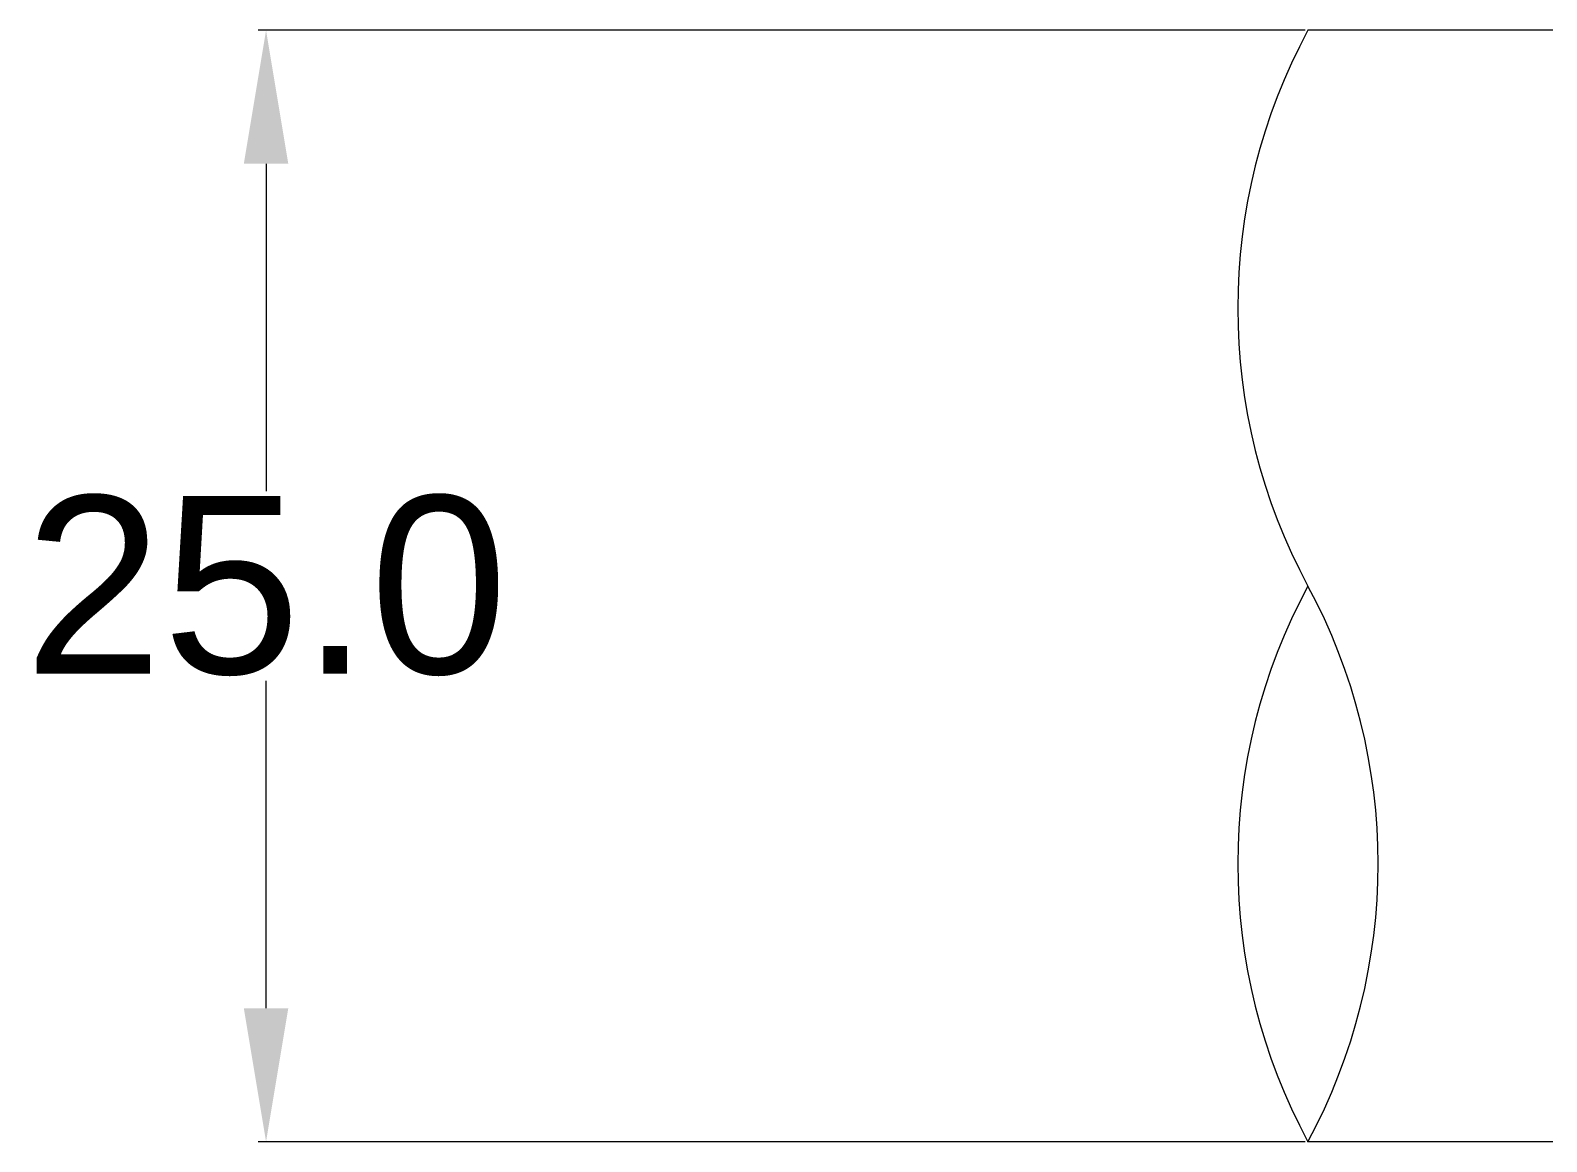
# Model space of a CAD drawing. Header units: millimetres. Extents: x 372 to 874, y 279 to 514.
# Drawn here: x 371.73 to 405.83, y 413 to 438 of the extents above; entities that cross this region are included whole.
import ezdxf

# ---------------------------------------------------------------- set-up
doc = ezdxf.new("R2010")
doc.units = ezdxf.units.MM
doc.header["$MEASUREMENT"] = 0
doc.styles.get("Standard").update_dxf_attribs({"font": 'arial.ttf', "height": 4})
doc.dimstyles.get("Standard").update_dxf_attribs({"dimtxt": 0.18, "dimasz": 3, "dimexe": 0.18, "dimexo": 0.0625, "dimgap": 0.09, "dimtad": 0, "dimtih": 1, "dimtoh": 1, "dimdec": 1, "dimzin": 0, "dimdsep": 46, "dimtxsty": 'Standard', "dimcen": 0.09, "dimadec": 0, "dimazin": 0, "dimtfac": 1, "dimtdec": 1, "dimtofl": 0, "dimtmove": 0, "dimatfit": 3, "dimfxl": 1, "dimtolj": 1, "dimtzin": 0, "dimarcsym": 0})

# ---------------------------------------------------------------- blocks, each defined once
blk = doc.blocks.new('*D5')
at = {"color": 0, "lineweight": -2, "transparency": 16777216}
for p, q in [((400.402, 437.996), (376.855, 437.996)), ((377.035, 434.996), (377.035, 427.628)), ((377.035, 415.996), (377.035, 423.364)), ((400.402, 412.996), (376.855, 412.996))]:
    blk.add_line(p, q, dxfattribs=at)
at = {"color": 0, "transparency": 16777216}
for points in [[(376.535, 434.996), (377.535, 434.996), (377.035, 437.996)], [(376.535, 415.996), (377.535, 415.996), (377.035, 412.996)]]:
    blk.add_solid(points, dxfattribs=at)
at = {"layer": 'Defpoints', "color": 0, "transparency": 16777216}
for p in [(400.464, 437.996), (377.035, 412.996), (400.464, 412.996)]:
    blk.add_point(p, dxfattribs=at)
at = {"color": 0, "transparency": 16777216, "insert": (377.035, 425.496), "char_height": 4, "attachment_point": 5}
blk.add_mtext('\\A1;25.0', dxfattribs=at)

msp = doc.modelspace()

# ---------------------------------------------------------------- linework, layer by layer
for p, q in [((415.666, 437.996), (400.464, 437.996)), ((415.666, 412.996), (400.464, 412.996))]:
    msp.add_line(p, q)
for centre, start, end in [((412.049, 431.746), 151.6527, 208.3473), ((412.049, 419.246), 151.6527, 208.3473), ((388.88, 419.246), 331.6527, 28.3473)]:
    msp.add_arc(centre, 13.163, start, end)

# ---------------------------------------------------------------- dimensions: what is measured, and where the dimension line sits
dim = msp.add_linear_dim(base=(377.035, 412.996), p1=(400.464, 437.996), p2=(400.464, 412.996), angle=90, dimstyle='Standard')
dim.commit()
dim.dimension.update_dxf_attribs({"geometry": '*D5', "text_midpoint": (377.035, 425.496)})

doc.saveas('drawing.dxf')
